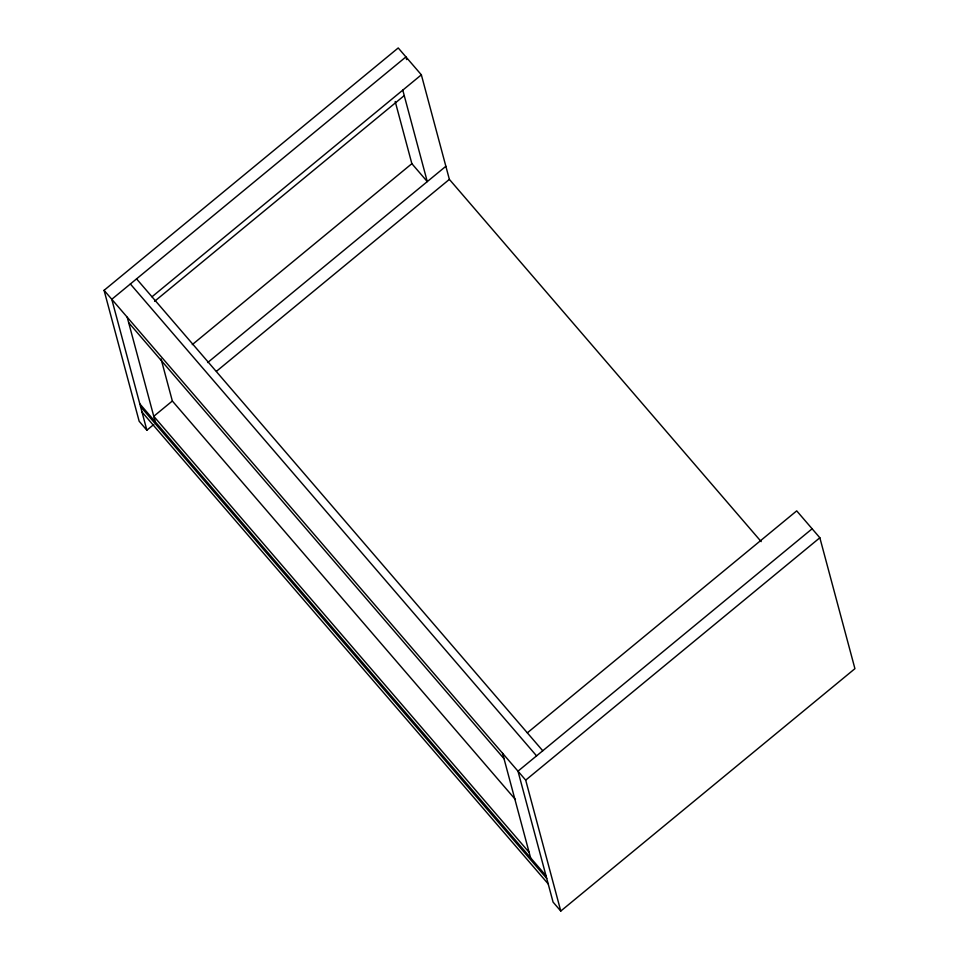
<?xml version="1.0" encoding="UTF-8"?>
<svg xmlns="http://www.w3.org/2000/svg" width="959" height="959" viewBox="0 0 959 959"><rect width="100%" height="100%" fill="white"/><g stroke="black" fill="none" stroke-linecap="round" stroke-linejoin="round"><path stroke-width="1.44" d="M153.788 424.501L146.871 430.207L139.151 421.241L104.075 290.325L398.225 47.95L421.361 74.826L449.375 179.381L761.182 541.619M151.978 296.799L421.361 74.826M154.603 301.306L404.242 95.588M192.268 344.629L411.867 163.677L395.204 101.522M207.695 362.55L445.863 166.291M161.076 358.954L172.344 400.994L153.764 416.302L529.116 852.347M216.494 371.265L449.375 179.381M527.33 732.844L796.713 510.871L819.849 537.759L854.925 668.675L560.775 911.05L553.067 902.095L517.992 771.168L812.129 528.793M560.775 911.05L525.7 780.135L819.849 537.759M411.867 163.677L427.282 181.599L402.78 90.134M136.562 278.877L542.758 750.765M130.364 283.984L536.561 755.86M104.075 290.325L525.7 780.135M128.674 322.668L504.026 758.713M172.344 400.994L515.439 799.566M139.798 403.847L546.007 875.723M140.529 406.568L546.738 878.456M141.992 412.022L548.2 883.91M406.652 59.59L405.933 56.905L111.783 299.292L146.871 430.207M502.564 753.259L530.579 857.802M127.211 317.213L155.226 421.756"/></g></svg>
